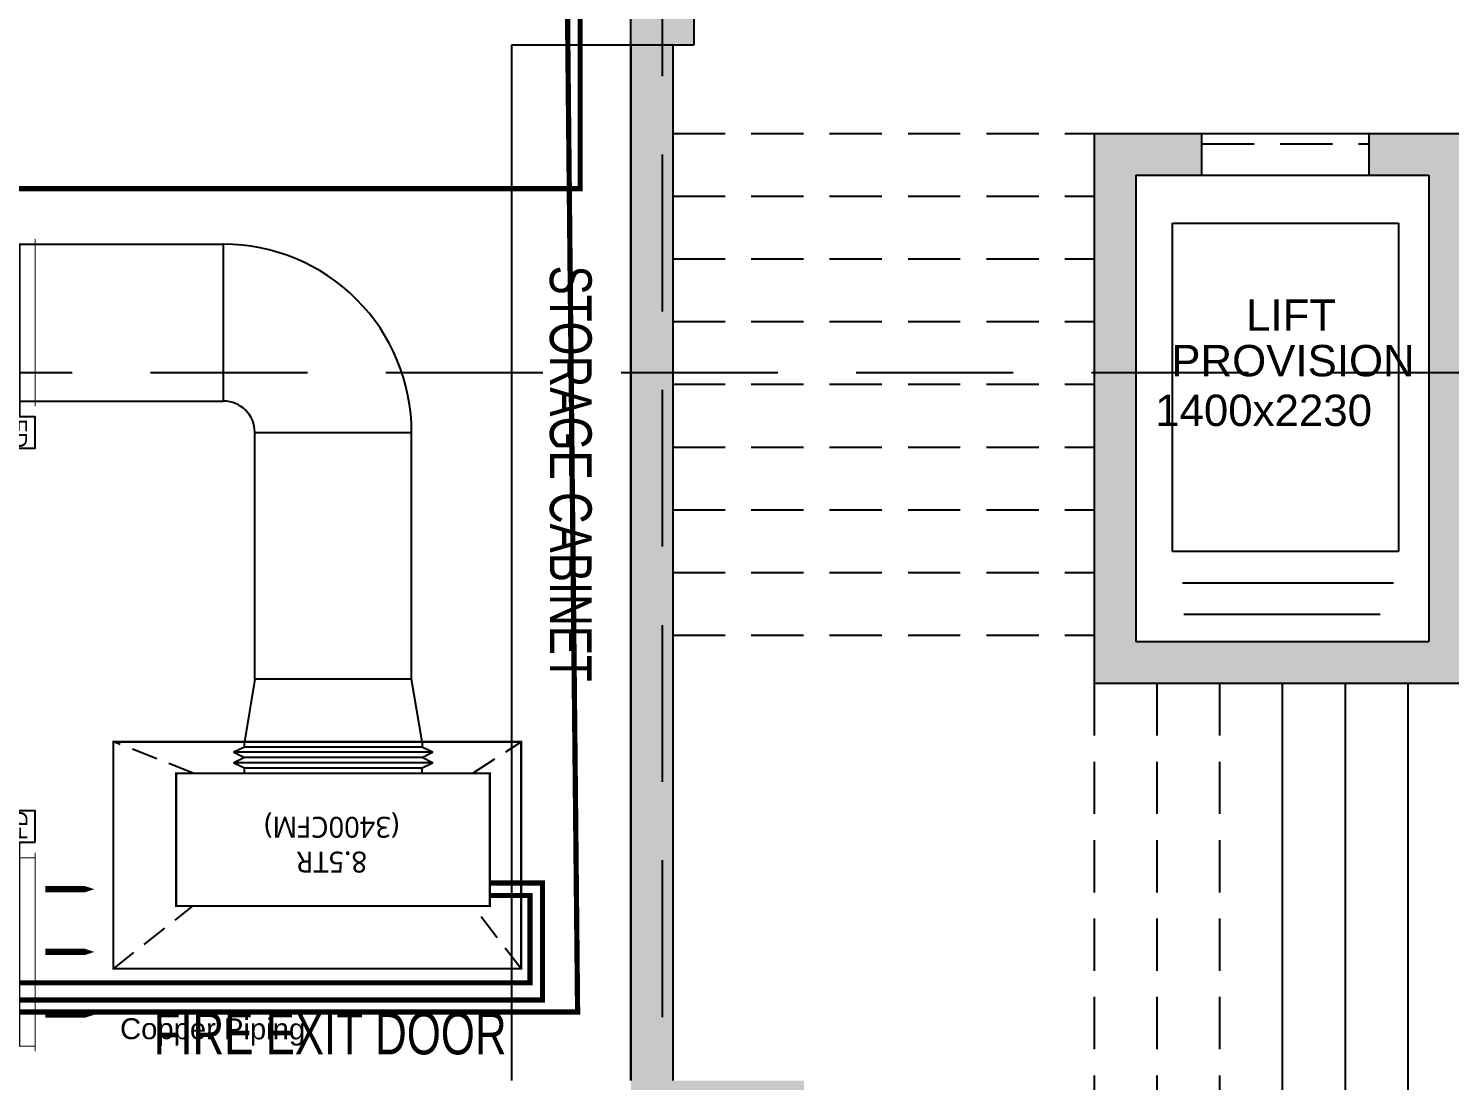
# Model space of a CAD drawing. Extents: x 11598203 to 11995143, y -3849975 to -3698974.
# Drawn here: x 11967118 to 11973914, y -3808871 to -3803839 of the extents above; entities that cross this region are included whole.
import ezdxf

# ---------------------------------------------------------------- set-up
doc = ezdxf.new("R2010")
doc.units = 0
doc.header["$MEASUREMENT"] = 0
doc.linetypes.add('DASHED', pattern=[0.75, 0.5, -0.25])
doc.linetypes.add('HIDDEN', pattern=[0.375, 0.25, -0.125])
doc.layers.get('0').update_dxf_attribs({"linetype": 'CONTINUOUS'})
for name, color, linetype in [('GRID LINES', 9, 'CONTINUOUS'), ('HATCH', 7, 'CONTINUOUS'), ('MEP_HVAC_COPPER_PIPE', 5, 'CONTINUOUS'), ('MEP_HVAC_FIRE DAMPER', 40, 'CONTINUOUS'), ('MEP_HVAC_SA_DUCT', 3, 'CONTINUOUS'), ('SECTION', 8, 'CONTINUOUS')]:
    doc.layers.add(name, color=color, linetype=linetype)
doc.layers.add('HTL-AC UNIT', color=5, linetype='CONTINUOUS', lineweight=25)
doc.layers.add('HVAC 3RD TYPICAL FLOOR$0$M-HVAC-RA DUCT', color=1, linetype='CONTINUOUS', lineweight=0)
doc.styles.add('ARIAL', font='arial.ttf', dxfattribs={"width": 0.75})
doc.styles.get("Standard").update_dxf_attribs({"font": 'arial.ttf'})

# ---------------------------------------------------------------- blocks, each defined once
blk = doc.blocks.new('8TH FLOOR')
at = {"ltscale": 500}
for points in [[(-6729.999999988824, 5251.73913045926), (-6929.999999692664, 5251.73913045926), (-6929.999999690801, 299.9999999981374), (-6729.999999990687, 299.9999999976717)], [(-2914.999999996275, 4829.999999992549), (-3399.999999698251, 4829.999999992549), (-3399.999999698251, 4629.999999993946), (-3114.999999696389, 4629.999999993946), (-3114.999999696389, 2399.999999997206), (-4514.999999696389, 2399.999999997206), (-4514.999999694526, 4629.999999993946), (-4199.999999694526, 4629.999999993946), (-4199.999999694526, 4829.999999992084), (-4714.999999694526, 4829.999999992549), (-4714.999999694526, 2199.99999999674), (-2914.999999996275, 2199.99999999674)]]:
    blk.add_hatch(color=8, dxfattribs=at).paths.add_polyline_path(points)
at = {"layer": 'HATCH', "ltscale": 500}
h = blk.add_hatch(color=32, dxfattribs=at)
h.dxf.hatch_style = 1
h.paths.add_polyline_path([(-44309.99999993667, 10129.99999998417), (-44009.99999964237, 10129.99999998417), (-44009.99999964237, 9229.999999986961), (-44309.99999993667, 9229.999999986961)])
h.paths.add_polyline_path([(-6929.999999688938, 6229.99999998929), (-6629.999999688938, 6229.99999998929), (-6629.999999688938, 5251.73913045926), (-6929.999999688938, 5251.73913045926)])
h.paths.add_polyline_path([(-899.9999996982515, 6264.99999998929), (1.862645149230957e-09, 6264.99999998929), (1.862645149230957e-09, 5964.999999990221), (-899.9999996982515, 5964.999999990221)])
h.paths.add_polyline_path([(-31623.74347890913, -10479.99999998743), (-31023.74347890913, -10479.99999998743), (-31023.74347890913, -10779.9999999865), (-31623.74347890913, -10779.9999999865)])
h.paths.add_polyline_path([(-36804.99999965169, -13009.9999999837), (-36054.99999964982, -13009.9999999837), (-36054.99999964982, -13309.99999998324), (-36804.99999965169, -13309.99999998324)])
h.paths.add_polyline_path([(-26484.99999966472, 199.9999999990687), (-26184.99999996461, 199.9999999990687), (-26184.99999996461, -700.0008696326986), (-26484.99999966472, -700.0008696326986)])
h.paths.add_polyline_path([(-36354.99999994971, -17734.99913034542), (-36054.99999964982, -17734.99913034542), (-36054.99999964982, -18484.99999997485), (-36354.99999994971, -18484.99999997485)])
h.paths.add_polyline_path([(-4099.999999992549, 199.9999999995343), (-3499.999999992549, 200), (-3499.999999992549, -100), (-4099.999999992549, -100.0000000004657)])
h.paths.add_polyline_path([(-47739.99999963492, 18319.99999997579), (-46989.99999963678, 18319.99999997579), (-46989.99999963678, 18019.99999997439), (-47739.99999963492, 18019.99999997439)])
h.paths.add_polyline_path([(-47739.99999963492, 14789.99999997998), (-46839.99999963678, 14789.99999997998), (-46839.99999963678, 14489.99999997905), (-47739.99999963492, 14489.99999997905)])
h.paths.add_polyline_path([(-10758.26086936891, 299.9999999981374), (-9929.999999687076, 299.9999999981374), (-9929.999999687076, -9.313225746154785e-10), (-10758.26086936891, -9.313225746154785e-10)])
h.paths.add_polyline_path([(-36804.99999965169, -7679.999999991152), (-36054.99999964982, -7679.999999991152), (-36054.99999964982, -7979.999999990687), (-36804.99999965169, -7979.999999990687)])
h.paths.add_polyline_path([(-34514.99999965541, 900.0008696289733), (-34214.99999965355, 900.0008696289733), (-34214.99999965355, -9.313225746154785e-10), (-34514.99999965541, -9.313225746154785e-10)])
h.paths.add_polyline_path([(-40684.99999994412, 750.0008696299046), (-40384.99999964423, 750.0008696299046), (-40384.99999964423, -9.313225746154785e-10), (-40684.99999994412, -9.313225746154785e-10)])
h.paths.add_polyline_path([(-41009.99999964423, -25.00000000093132), (-40709.9999996461, -25.00000000093132), (-40709.9999996461, -775.0008696322329), (-41009.99999964423, -775.0008696322329)])
h.paths.add_polyline_path([(-47739.99999963492, 29189.99999996088), (-46989.99999963678, 29189.99999996088), (-46989.99999963678, 28889.99999995949), (-47739.99999963492, 28889.99999995949)])
h.paths.add_polyline_path([(-899.9999997001141, 29189.99999995902), (0, 29189.99999995902), (0, 28889.99999996042), (-899.9999997001141, 28889.99999996042)])
h.paths.add_polyline_path([(-47839.99999963678, 10129.99999998417), (-47539.99999993294, 10129.99999998417), (-47539.99999993294, 9229.99999998603), (-47839.99999963678, 9229.99999998603)])
h.paths.add_polyline_path([(-41009.99999964423, 750.0008696299046), (-40709.9999996461, 750.0008696299046), (-40709.9999996461, -9.313225746154785e-10), (-41009.99999964423, -9.313225746154785e-10)])
h.paths.add_polyline_path([(-999.9999999944121, 42919.99999993807), (-699.9999996963888, 42919.99999993807), (-699.9999996963888, 43898.26086947182), (-999.9999999944121, 43898.26086947182)])
h.paths.add_polyline_path([(-47739.99999963492, 21919.9999999702), (-46989.99999963678, 21919.9999999702), (-46989.99999963678, 21619.99999996973), (-47739.99999963492, 21619.99999996973)])
h.paths.add_polyline_path([(-19284.99999967404, 199.9999999990687), (-18984.9999996759, 199.9999999990687), (-18984.9999996759, -700.0008696326986), (-19284.99999967404, -700.0008696326986)])
h.paths.add_polyline_path([(-899.9999996982515, 49149.99999993155), (1.862645149230957e-09, 49149.99999993155), (1.862645149230957e-09, 48849.99999993294), (-899.9999996982515, 48849.99999993294)])
h.paths.add_polyline_path([(-899.9999997001141, 32789.9999999539), (0, 32789.9999999539), (0, 32489.9999999539), (-899.9999997001141, 32489.9999999539)])
h.paths.add_polyline_path([(-47739.99999963492, 25519.99999996601), (-46989.99999963678, 25519.99999996601), (-46989.99999963678, 25219.99999996461), (-47739.99999963492, 25219.99999996461)])
h.paths.add_polyline_path([(-15684.99999997579, 6229.999999991152), (-15384.99999967776, 6229.999999991152), (-15384.99999967776, 5329.999130359385), (-15684.99999997579, 5329.999130359385)])
h.paths.add_polyline_path([(-899.9999996982515, 25519.99999996414), (1.862645149230957e-09, 25519.99999996414), (1.862645149230957e-09, 25219.99999996461), (-899.9999996982515, 25219.99999996461)])
h.paths.add_polyline_path([(-39509.99999964796, -13009.9999999837), (-38759.99999964796, -13009.9999999837), (-38759.99999964796, -13309.99999998324), (-39509.99999964796, -13309.99999998324)])
h.paths.add_polyline_path([(-42694.99999964237, 39919.99999994319), (-42394.99999994226, 39919.99999994319), (-42394.99999994226, 39319.99913031235), (-42694.99999964237, 39319.99913031235)])
h.paths.add_polyline_path([(-47739.99999959394, 39919.99999994319), (-46839.99999963678, 39919.99999994319), (-46839.99999963678, 39619.99999994365), (-47739.99999959394, 39619.99999994365)])
h.paths.add_polyline_path([(-899.9999996963888, 39919.99999994319), (-99.99999999813735, 39919.99999994319), (-99.99999999813735, 39619.99999994319), (-899.9999996963888, 39619.99999994319)])
h.paths.add_polyline_path([(-4099.999999992549, 11189.99999998277), (-3401.09994309023, 11189.99999998277), (-3401.09994309023, 10889.99999998463), (-4099.999999992549, 10889.99999998463)])
h.paths.add_polyline_path([(-31623.74347890913, -7729.999999990687), (-31023.74347890913, -7729.999999990687), (-31023.74347890913, -8029.999999990221), (-31623.74347890913, -8029.999999990221)])
h.paths.add_polyline_path([(-44759.99999963865, -18184.99999997532), (-44009.99999964237, -18184.99999997532), (-44009.99999964237, -18484.99999997485), (-44759.99999963865, -18484.99999997485)])
h.paths.add_polyline_path([(-6929.999999690801, 299.9999999981374), (-6101.739130310714, 299.9999999981374), (-6101.739130310714, -9.313225746154785e-10), (-6929.999999690801, -9.313225746154785e-10)])
h.paths.add_polyline_path([(-899.9999996982515, 18319.99999997392), (1.862645149230957e-09, 18319.99999997392), (1.862645149230957e-09, 18019.99999997439), (-899.9999996982515, 18019.99999997439)])
h.paths.add_polyline_path([(-48040.00086926669, -18184.99999997532), (-47289.99999993481, -18184.99999997532), (-47289.99999993481, -18484.99999997485), (-48040.00086926669, -18484.99999997485)])
h.paths.add_polyline_path([(-42694.99999964237, 43520.00086956983), (-42394.99999994226, 43520.00086956983), (-42394.99999994226, 42919.99999993946), (-42694.99999964237, 42919.99999993946)])
h.paths.add_polyline_path([(-39509.99999964796, -10529.99999998696), (-38759.99999964796, -10529.99999998696), (-38759.99999964796, -10829.9999999865), (-39509.99999964796, -10829.9999999865)])
h.paths.add_polyline_path([(-42369.99999934621, 43520.00086956983), (-42069.99999964237, 43520.00086956983), (-42069.99999964237, 42919.99999993946), (-42369.99999934621, 42919.99999993946)])
h.paths.add_polyline_path([(-39509.99999964796, -7679.999999991152), (-38759.99999964796, -7679.999999991152), (-38759.99999964796, -7979.999999990687), (-39509.99999964796, -7979.999999990687)])
h.paths.add_polyline_path([(-46359.99999963865, 43820.00086941989), (-46059.99999993853, 43820.00086941989), (-46059.99999993853, 42919.99999993807), (-46359.99999963865, 42919.99999993807)])
h.paths.add_polyline_path([(-899.9999997038394, 299.9999999981374), (0, 299.9999999981374), (0, -4.656612873077393e-10), (-899.9999997038394, -4.656612873077393e-10)])
h.paths.add_polyline_path([(-28249.9999999553, 51450.00086941058), (-27950.00000025518, 51450.00086941058), (-27950.00000025518, 50549.99999992875), (-28249.9999999553, 50549.99999992875)])
h.paths.add_polyline_path([(-22219.99999996834, 51450.00086941198), (-21920.00000026822, 51450.00086941198), (-21920.00000026822, 50549.99999993015), (-22219.99999996834, 50549.99999993015)])
h.paths.add_polyline_path([(-44309.99999993667, 750.0008696299046), (-44009.99999964237, 750.0008696299046), (-44009.99999964237, -9.313225746154785e-10), (-44309.99999993667, -9.313225746154785e-10)])
h.paths.add_polyline_path([(-42369.99999934621, 39919.99999994319), (-42069.99999964237, 39919.99999994319), (-42069.99999964237, 39319.99913031235), (-42369.99999934621, 39319.99913031235)])
h.paths.add_polyline_path([(-31549.99999965541, 51450.00086941151), (-31249.9999999553, 51450.00086941151), (-31249.9999999553, 50549.99999992969), (-31549.99999965541, 50549.99999992969)])
h.paths.add_polyline_path([(-46359.99999963865, 49700.00086941384), (-46059.99999993481, 49700.00086941384), (-46059.99999993481, 48949.99999993155), (-46359.99999963865, 48949.99999993155)])
h.paths.add_polyline_path([(-42694.99999964237, 36319.99999994878), (-42394.99999994226, 36319.99999994878), (-42394.99999994226, 35719.99913031748), (-42694.99999964237, 35719.99913031748)])
h.paths.add_polyline_path([(-42369.99999934621, 35719.99913031748), (-42069.99999964237, 35719.99913031748), (-42069.99999964237, 36319.99999994785), (-42369.99999934621, 36319.99999994785)])
h.paths.add_polyline_path([(-44309.99999993667, 15239.99999997811), (-44009.99999964237, 15239.99999997811), (-44009.99999964237, 14489.99999997998), (-44309.99999993667, 14489.99999997998)])
h.paths.add_polyline_path([(-42694.99999964237, 49700.00086941384), (-42394.99999993853, 49700.00086941384), (-42394.99999993853, 48949.99999993155), (-42694.99999964237, 48949.99999993155)])
h.paths.add_polyline_path([(-44760.00086956844, -25.00000000093132), (-44009.99999964237, -25.00000000093132), (-44009.99999964237, -325.0000000004657), (-44760.00086956844, -325.0000000004657)])
h.paths.add_polyline_path([(-15684.99999997765, 199.9999999990687), (-15384.99999967963, 199.9999999990687), (-15384.99999967963, -700.0008696326986), (-15684.99999997765, -700.0008696326986)])
h.paths.add_polyline_path([(-39509.99999964796, -5199.999999994412), (-38759.99999964796, -5199.999999994412), (-38759.99999964796, -5499.999999993946), (-39509.99999964796, -5499.999999993946)])
h.paths.add_polyline_path([(-44309.99999993667, 6229.999999989755), (-44009.99999964237, 6229.999999989755), (-44009.99999964237, 5479.999130359851), (-44309.99999993667, 5479.999130359851)])
h.paths.add_polyline_path([(-36354.99999994971, -25.00000000093132), (-36054.99999964982, -25.00000000093132), (-36054.99999964982, -775.0008696322329), (-36354.99999994971, -775.0008696322329)])
h.paths.add_polyline_path([(-22884.99999967031, 199.9999999990687), (-22584.99999967031, 199.9999999990687), (-22584.99999967031, -700.0008696326986), (-22884.99999967031, -700.0008696326986)])
h.paths.add_polyline_path([(-899.9999997001141, 36319.99999994785), (1.862645149230957e-09, 36319.99999994785), (1.862645149230957e-09, 36019.99999994831), (-899.9999997001141, 36019.99999994831)])
h.paths.add_polyline_path([(-47739.99999963492, 32789.99999995483), (-46989.99999963678, 32789.99999995483), (-46989.99999963678, 32489.99999995437), (-47739.99999963492, 32489.99999995437)])
h.paths.add_polyline_path([(-6929.999999690801, -25.00000000093132), (-6329.999130060896, -25.00000000093132), (-6329.999130060896, -325.0000000004657), (-6929.999999690801, -325.0000000004657)])
h.paths.add_polyline_path([(-41009.99999964423, -17734.99913034542), (-40709.9999996461, -17734.99913034542), (-40709.9999996461, -18484.99999997485), (-41009.99999964423, -18484.99999997485)])
h.paths.add_polyline_path([(-36804.99999965169, -5199.999999994412), (-36054.99999964982, -5199.999999994412), (-36054.99999964982, -5499.999999993015), (-36804.99999965169, -5499.999999993015)])
h.paths.add_polyline_path([(-48015.00043445081, -25.00000000093132), (-47264.99956511892, -25.00000000093132), (-47264.99956511892, -325.0000000004657), (-48015.00043445081, -325.0000000004657)])
h.paths.add_polyline_path([(-10530.000869615, -25.00000000093132), (-9929.999999687076, -25.00000000093132), (-9929.999999687076, -325.0000000004657), (-10530.000869615, -325.0000000004657)])
h.paths.add_polyline_path([(-46839.99999963678, 36319.99999994878), (-47739.99999929406, 36319.99999994878), (-47739.99999929406, 36019.99999994971), (-46839.99999963678, 36019.99999994971)])
h.paths.add_polyline_path([(-34514.99999965541, 6229.999999991152), (-34214.99999965169, 6229.999999991152), (-34214.99999965169, 5329.999130359851), (-34514.99999965541, 5329.999130359851)])
h.paths.add_polyline_path([(-30084.999999661, 199.9999999990687), (-29784.99999965914, 199.9999999990687), (-29784.99999965914, -700.0008696326986), (-30084.999999661, -700.0008696326986)])
h.paths.add_polyline_path([(-36804.99999965169, -10529.99999998696), (-36054.99999964982, -10529.99999998696), (-36054.99999964982, -10829.9999999865), (-36804.99999965169, -10829.9999999865)])
h.paths.add_polyline_path([(-10229.99999998137, 6229.99999998929), (-9929.999999685213, 6229.99999998929), (-9929.999999685213, 5329.999130359385), (-10229.99999998137, 5329.999130359385)])
h.paths.add_polyline_path([(-899.9999997001141, 14789.99999997811), (0, 14789.99999997811), (0, 14489.99999997905), (-899.9999997001141, 14489.99999997905)])
h.paths.add_polyline_path([(-899.9999996982515, 9529.999999985565), (78.26086968556046, 9529.999999985565), (78.26086968556046, 9229.99999998603), (-899.9999996982515, 9229.99999998603)])
h.paths.add_polyline_path([(-39939.99999964423, 49850.00086956192), (-39639.99999964796, 49850.00086956192), (-39639.99999964796, 48949.99999993155), (-39939.99999964423, 48949.99999993155)])
edge = h.paths.add_edge_path()
edge.add_line((-19434.99999996834, 49850.00086941803), (-19434.99999996834, 48949.99999993201))
edge.add_line((-6929.999999690801, 9229.99999998603), (-5951.739130010828, 9229.99999998603))
edge.add_line((-41009.99999964423, 15239.99999997811), (-41009.99999964423, 14489.99999997905))
edge.add_line((-19134.99999967404, 42919.99999993946), (-19134.99999967217, 43820.00086941989))
edge.add_line((-40709.9999996461, 5479.999130359851), (-40709.9999996461, 6229.999999989755))
edge.add_line((-40684.99999994412, 6229.999999989755), (-40684.99999994412, 5479.999130359851))
h.paths.add_polyline_path([(-22219.99999967217, 9529.999999986496), (-21319.99913033843, 9529.999999986496), (-21319.99913033843, 9229.99999998603), (-22219.99999967217, 9229.99999998603)])
h.paths.add_polyline_path([(-37579.99999994598, 10129.99999998417), (-37279.99999964982, 10129.99999998417), (-37279.99999964982, 9230.000000179745), (-37579.99999994598, 9230.000000179745)])
h.paths.add_polyline_path([(-40684.99999994412, 9979.999999985565), (-40384.99999964423, 9979.999999985565), (-40384.99999964423, 9229.99999998603), (-40684.99999994412, 9229.99999998603)])
h.paths.add_polyline_path([(-40684.99999994412, 6229.999999989755), (-40384.99999964423, 6229.999999989755), (-40384.99999964423, 5479.999130359851), (-40684.99999994412, 5479.999130359851)])
h.paths.add_polyline_path([(-32228.26086933725, 9529.999999985565), (-31249.99999995343, 9529.999999985565), (-31249.99999995343, 9229.99999998603), (-32228.26086933725, 9229.99999998603)])
h.paths.add_polyline_path([(-30424.13043435104, 6229.999999990687), (-29445.86956496723, 6229.999999990687), (-29445.86956496723, 5929.999999990221), (-30424.13043435104, 5929.999999990221)])
h.paths.add_polyline_path([(-16860.00086900964, 9529.999999985565), (-15959.9999996759, 9529.999999985565), (-15959.9999996759, 9229.99999998603), (-16860.00086900964, 9229.99999998603)])
h.paths.add_polyline_path([(-28249.99999995902, 9529.999999986496), (-27271.73913027905, 9529.999999986496), (-27271.73913027905, 9229.99999998603), (-28249.99999995902, 9229.99999998603)])
h.paths.add_polyline_path([(-10830.00086931512, 9529.999999985565), (-9929.999999685213, 9529.999999985565), (-9929.999999685213, 9229.99999998603), (-10830.00086931512, 9229.99999998603)])
h.paths.add_polyline_path([(-41009.99999964423, 9979.999999985565), (-40709.9999996461, 9979.999999985565), (-40709.9999996461, 9229.99999998603), (-41009.99999964423, 9229.99999998603)])
h.paths.add_polyline_path([(-41009.99999964423, 6229.999999989755), (-40709.9999996461, 6229.999999989755), (-40709.9999996461, 5479.999130359851), (-41009.99999964423, 5479.999130359851)])
h.paths.add_polyline_path([(-16860.00086900964, 36319.99999994785), (-15959.9999996759, 36319.99999994785), (-15959.9999996759, 36019.99999994878), (-16860.00086900964, 36019.99999994878)], flags=16)
h.paths.add_polyline_path([(-22219.99999967217, 43520.00086956937), (-21919.99999967031, 43520.00086956937), (-21919.99999967031, 42919.9999999404), (-22219.99999967217, 42919.9999999404)], flags=16)
h.paths.add_polyline_path([(-22219.99999967217, 29189.99999995902), (-21319.99913033657, 29189.99999995902), (-21319.99913033657, 28889.99999995949), (-22219.99999967217, 28889.99999995949)], flags=16)
h.paths.add_polyline_path([(-25449.99999966286, 45379.9999999362), (-24849.99913003296, 45379.9999999362), (-24849.99913003296, 45079.99999993667), (-25449.99999966286, 45079.99999993667)], flags=16)
h.paths.add_polyline_path([(-25449.999999661, 43219.99999993946), (-24849.99913003296, 43219.99999993946), (-24849.99913003296, 42919.99999993993), (-25449.999999661, 42919.99999993993)], flags=16)
h.paths.add_polyline_path([(-16860.00086901151, 14789.99999997811), (-15959.9999996759, 14789.99999997811), (-15959.9999996759, 14489.99999997998), (-16860.00086901151, 14489.99999997998)], flags=16)
h.paths.add_polyline_path([(-41009.99999964423, 15239.99999997811), (-40709.9999996461, 15239.99999997811), (-40709.9999996461, 14489.99999997905), (-41009.99999964423, 14489.99999997905)], flags=16)
h.paths.add_polyline_path([(-31249.99999994598, 25219.99999994226), (-32150.00086928345, 25219.99999994226), (-32150.00086928345, 25519.99999996321), (-31249.99999994598, 25519.99999996321)], flags=16)
h.paths.add_polyline_path([(-38180.00086927973, 18319.99999997392), (-37279.99999965169, 18319.99999997392), (-37279.99999965169, 18019.99999997439), (-38180.00086927973, 18019.99999997439)], flags=16)
h.paths.add_polyline_path([(-31549.99999965355, 15089.99999997765), (-31249.99999995716, 15089.99999997765), (-31249.99999995716, 14189.99999997951), (-31549.99999965355, 14189.99999997951)], flags=16)
h.paths.add_polyline_path([(-38180.00086927973, 14789.99999997811), (-37279.99999965169, 14789.99999997811), (-37279.99999965169, 14489.99999997905), (-38180.00086927973, 14489.99999997905)], flags=16)
h.paths.add_polyline_path([(-22219.99999967217, 18319.99999997392), (-21319.99913033843, 18319.99999997392), (-21319.99913033843, 18019.99999997439), (-22219.99999967217, 18019.99999997439)], flags=16)
h.paths.add_polyline_path([(-40684.99999994412, 15239.99999997811), (-40384.99999964423, 15239.99999997811), (-40384.99999964423, 14489.99999997905), (-40684.99999994412, 14489.99999997905)], flags=16)
h.paths.add_polyline_path([(-38180.00086927973, 21919.99999996927), (-37279.99999965169, 21919.99999996927), (-37279.99999965169, 21619.99999996973), (-38180.00086927973, 21619.99999996973)], flags=16)
h.paths.add_polyline_path([(-16860.00086900778, 32789.9999999539), (-15959.9999996759, 32789.9999999539), (-15959.9999996759, 32489.99999995437), (-16860.00086900778, 32489.99999995437)], flags=16)
h.paths.add_polyline_path([(-16860.00086900964, 21919.99999996927), (-15959.9999996759, 21919.99999996927), (-15959.9999996759, 21619.99999996973), (-16860.00086900964, 21619.99999996973)], flags=16)
h.paths.add_polyline_path([(-16860.00086901151, 25519.99999996508), (-15959.99999967776, 25519.99999996508), (-15959.99999967776, 25219.99999996414), (-16860.00086901151, 25219.99999996414)], flags=16)
h.paths.add_polyline_path([(-13359.99999968149, 11189.99999998324), (-12759.99999968335, 11189.99999998324), (-12759.99999968335, 10889.99999998324), (-13359.99999968149, 10889.99999998324)], flags=16)
h.paths.add_polyline_path([(-6929.999999690801, 29189.99999995902), (-6029.999130355194, 29189.99999995902), (-6029.999130355194, 28889.99999995949), (-6929.999999690801, 28889.99999995949)], flags=16)
h.paths.add_polyline_path([(-10830.00086931698, 29189.99999995902), (-9929.999999685213, 29189.99999995902), (-9929.999999685213, 28889.99999995949), (-10830.00086931698, 28889.99999995949)], flags=16)
h.paths.add_polyline_path([(-28249.99999995716, 22219.99999996834), (-27949.999999661, 22219.99999996834), (-27949.999999661, 21319.99999997066), (-28249.99999995716, 21319.99999997066)], flags=16)
h.paths.add_polyline_path([(-22219.99999967031, 21919.99999996927), (-21319.99913033657, 21919.99999996927), (-21319.99913033657, 21619.99999996973), (-22219.99999967031, 21619.99999996973)], flags=16)
h.paths.add_polyline_path([(-6929.999999690801, 9529.999999985565), (-5951.739130010828, 9529.999999985565), (-5951.739130010828, 9229.99999998603), (-6929.999999690801, 9229.99999998603)], flags=16)
h.paths.add_polyline_path([(-31549.99999965541, 22219.99999996787), (-31249.9999999553, 22219.99999996787), (-31249.9999999553, 21319.99999997066), (-31549.99999965541, 21319.99999997066)], flags=16)
h.paths.add_polyline_path([(-10229.99999998324, 22219.99999996787), (-9929.999999685213, 22219.99999996787), (-9929.999999685213, 21319.9999999702), (-10229.99999998324, 21319.9999999702)], flags=16)
h.paths.add_polyline_path([(-28249.99999995902, 29189.99999995949), (-27349.99913002923, 29189.99999995949), (-27349.99913002923, 28889.99999995902), (-28249.99999995902, 28889.99999995902)], flags=16)
h.paths.add_polyline_path([(-15132.49999967963, 43219.999999939), (-14232.49999967963, 43219.999999939), (-14232.49999967963, 42919.99999993993), (-15132.49999967963, 42919.99999993993)], flags=16)
h.paths.add_polyline_path([(-10829.9999999851, 43219.999999939), (-9929.999999685213, 43219.999999939), (-9929.999999685213, 42919.99999993946), (-10829.9999999851, 42919.99999993946)], flags=16)
h.paths.add_polyline_path([(-6929.999999688938, 43219.999999939), (-6029.999999688938, 43219.999999939), (-6029.999999688938, 42919.99999993434), (-6929.999999688938, 42919.99999993434)], flags=16)
h.paths.add_polyline_path([(-22219.99999967031, 25519.99999996414), (-21319.99913033657, 25519.99999996414), (-21319.99913033657, 25219.99999996414), (-22219.99999967031, 25219.99999996414)], flags=16)
h.paths.add_polyline_path([(-28249.99999995902, 25519.99999996554), (-27349.99913003109, 25519.99999996554), (-27349.99913003109, 25219.99999996508), (-28249.99999995902, 25219.99999996508)], flags=16)
h.paths.add_polyline_path([(-34679.99999965355, 11189.99999998417), (-34079.99999995157, 11189.99999998417), (-34079.99999995157, 10889.99999998417), (-34679.99999965355, 10889.99999998417)], flags=16)
h.paths.add_polyline_path([(-22219.99999996834, 36319.99999994691), (-21319.99913033471, 36319.99999994691), (-21319.99913033471, 36019.99999994878), (-22219.99999996834, 36019.99999994878)], flags=16)
h.paths.add_polyline_path([(-38180.00086927973, 25519.99999996414), (-37279.99999965169, 25519.99999996414), (-37279.99999965169, 25219.99999996461), (-38180.00086927973, 25219.99999996461)], flags=16)
h.paths.add_polyline_path([(-6929.999999688938, 25519.99999996414), (-6029.999130355194, 25519.99999996414), (-6029.999130355194, 25219.99999996461), (-6929.999999688938, 25219.99999996461)], flags=16)
h.paths.add_polyline_path([(-10830.00086931512, 25519.99999996414), (-9929.999999687076, 25519.99999996414), (-9929.999999687076, 25219.99999996461), (-10830.00086931512, 25219.99999996461)], flags=16)
h.paths.add_polyline_path([(-6929.999999688938, 22219.9999999688), (-6629.999999690801, 22219.9999999688), (-6629.999999690801, 21319.9999999702), (-6929.999999688938, 21319.9999999702)], flags=16)
h.paths.add_polyline_path([(-28249.99999995902, 18619.99997908762), (-27949.99999966286, 18619.99997908762), (-27949.99999966286, 17719.99999997485), (-28249.99999995902, 17719.99999997485)], flags=16)
h.paths.add_polyline_path([(-6929.999999687076, 15089.99999997718), (-6629.999999688938, 15089.99999997718), (-6629.999999688938, 14189.99999997951), (-6929.999999687076, 14189.99999997951)], flags=16)
h.paths.add_polyline_path([(-22219.99999967031, 32789.99999995437), (-21319.99913033657, 32789.99999995437), (-21319.99913033657, 32489.99999995437), (-22219.99999967031, 32489.99999995437)], flags=16)
h.paths.add_polyline_path([(-10229.99999998324, 33089.99999995343), (-9929.999999685213, 33089.99999995343), (-9929.999999685213, 32189.9999999553), (-10229.99999998324, 32189.9999999553)], flags=16)
h.paths.add_polyline_path([(-6929.999999688938, 33089.99999995343), (-6629.999999688938, 33089.99999995343), (-6629.999999688938, 32189.9999999553), (-6929.999999688938, 32189.9999999553)], flags=16)
h.paths.add_polyline_path([(-32150.00086928532, 29189.99999995856), (-31249.9999999553, 29189.99999995856), (-31249.9999999553, 28889.99999995949), (-32150.00086928532, 28889.99999995949)], flags=16)
h.paths.add_polyline_path([(-16860.00086900964, 29189.99999995902), (-15959.9999996759, 29189.99999995902), (-15959.9999996759, 28888.46057634568), (-16860.00086900964, 28888.46057634568)], flags=16)
h.paths.add_polyline_path([(-38180.00086927973, 29189.99999995902), (-37279.99999965169, 29189.99999995902), (-37279.99999965169, 28889.99999995949), (-38180.00086927973, 28889.99999995949)], flags=16)
h.paths.add_polyline_path([(-23224.13043435849, 6229.999999991152), (-22245.86956527643, 6229.999999991152), (-22245.86956527643, 5929.999999989755), (-23224.13043435849, 5929.999999989755)], flags=16)
h.paths.add_polyline_path([(-31549.99999965727, 18619.99999997392), (-31249.99999995716, 18619.99999997392), (-31249.99999995716, 17719.99999997532), (-31549.99999965727, 17719.99999997532)], flags=16)
h.paths.add_polyline_path([(-35694.99999965169, 48949.99999993155), (-35394.99999994785, 48949.99999993155), (-35394.99999994785, 49750.00086956238), (-35694.99999965169, 49750.00086956238)], flags=16)
h.paths.add_polyline_path([(-6929.999999688938, 36619.99999994924), (-6629.999999688938, 36619.99999994924), (-6629.999999688938, 35719.99999994924), (-6929.999999688938, 35719.99999994924)], flags=16)
h.paths.add_polyline_path([(-31549.99999965727, 45980.00086941849), (-31249.99999995716, 45980.00086941849), (-31249.99999995716, 45079.99999993667), (-31549.99999965727, 45079.99999993667)], flags=16)
h.paths.add_polyline_path([(-16860.00086901151, 39919.99999994365), (-15959.9999996759, 39919.99999994365), (-15959.9999996759, 39619.99999994365), (-16860.00086901151, 39619.99999994365)], flags=16)
h.paths.add_polyline_path([(-22219.99999967031, 45980.00086941803), (-21919.9999999702, 45980.00086941803), (-21919.9999999702, 45079.9999999362), (-22219.99999967031, 45079.9999999362)], flags=16)
h.paths.add_polyline_path([(-35694.99999965169, 43820.00086942129), (-35394.99999995157, 43820.00086942129), (-35394.99999995157, 42919.99999993946), (-35694.99999965169, 42919.99999993946)], flags=16)
h.paths.add_polyline_path([(-19434.99999967217, 43820.00086941989), (-19134.99999997206, 43820.00086941989), (-19135.00000026636, 42919.99999991478), (-19434.99999996647, 42919.99999991478)], flags=16)
h.paths.add_polyline_path([(-38180.00086927973, 39919.99999994319), (-37279.99999965169, 39919.99999994319), (-37279.99999965169, 39619.99999994319), (-38180.00086927973, 39619.99999994319)], flags=16)
h.paths.add_polyline_path([(-28249.99999995716, 39919.99999994319), (-27271.73913027905, 39919.99999994319), (-27271.73913027905, 39619.99999994365), (-28249.99999995716, 39619.99999994365)], flags=16)
h.paths.add_polyline_path([(-39939.99999964423, 43820.00086942082), (-39639.99999994412, 43820.00086942082), (-39639.99999994412, 42919.999999939), (-39939.99999964423, 42919.999999939)], flags=16)
h.paths.add_polyline_path([(-10229.9999999851, 49850.00086941384), (-9930.000000284985, 49850.00086941384), (-9930.000000284985, 48949.99999993201), (-10229.9999999851, 48949.99999993201)], flags=16)
h.paths.add_polyline_path([(-31549.99999965541, 43820.00086942129), (-31249.9999999553, 43820.00086942129), (-31249.9999999553, 42919.99999993946), (-31549.99999965541, 42919.99999993946)], flags=16)
h.paths.add_polyline_path([(-14832.49999997765, 49850.00086941384), (-14532.50000027753, 49850.00086941384), (-14532.50000027753, 48949.99999993201), (-14832.49999997765, 48949.99999993201)], flags=16)
h.paths.add_polyline_path([(-6929.999999688938, 39919.99999994319), (-6029.999130355194, 39919.99999994319), (-6029.999130355194, 39619.99999994365), (-6929.999999688938, 39619.99999994365)], flags=16)
h.paths.add_polyline_path([(-31549.99999965541, 33089.99999995343), (-31249.99999995716, 33089.99999995343), (-31249.99999995716, 32189.99999995483), (-31549.99999965541, 32189.99999995483)], flags=16)
h.paths.add_polyline_path([(-38180.00086927973, 36319.99999994971), (-37279.99999965169, 36319.99999994971), (-37279.99999965169, 36019.99999994878), (-38180.00086927973, 36019.99999994878)], flags=16)
h.paths.add_polyline_path([(-19434.99999996834, 49850.00086941803), (-19135.00000026822, 49850.00086941803), (-19135.00000026822, 48949.9999999362), (-19434.99999996834, 48949.9999999362)], flags=16)
h.paths.add_polyline_path([(-10830.00086932816, 39919.99999994319), (-9929.99999966845, 39919.99999994319), (-9929.999999657273, 39619.99999994319), (-10830.00086931698, 39619.99999994319)], flags=16)
h.paths.add_polyline_path([(-6929.999999687076, 49850.00086941384), (-6629.999999986961, 49850.00086941384), (-6629.999999986961, 48949.99999993201), (-6929.999999687076, 48949.99999993201)], flags=16)
h.paths.add_polyline_path([(-19624.1304346621, 6229.999999989755), (-18645.86956498213, 6229.999999989755), (-18645.86956498213, 5929.999999990687), (-19624.1304346621, 5929.999999990687)], flags=16)
h.paths.add_polyline_path([(-22219.99999967031, 39919.99999994319), (-21319.99913033657, 39919.99999994319), (-21319.99913033657, 39619.99999994365), (-22219.99999967031, 39619.99999994365)], flags=16)
h.paths.add_polyline_path([(-22219.99999996834, 14789.99999997905), (-21319.99913033843, 14789.99999997905), (-21319.99913033843, 14489.99999997905), (-22219.99999996834, 14489.99999997905)], flags=16)
h.paths.add_polyline_path([(-28249.99999995716, 36619.99999994924), (-27949.99999965914, 36619.99999994924), (-27949.99999965914, 35719.99999994924), (-28249.99999995716, 35719.99999994924)], flags=16)
h.paths.add_polyline_path([(-16860.00086900964, 18319.99999997392), (-15959.9999996759, 18319.99999997392), (-15959.9999996759, 18019.99999997439), (-16860.00086900964, 18019.99999997439)], flags=16)
h.paths.add_polyline_path([(-31549.99999965541, 35719.99999994924), (-31249.99999996088, 35719.99999994924), (-31249.99999996088, 36617.57461917354), (-31549.99999965541, 36617.57461917354)], flags=16)
h.paths.add_polyline_path([(-10229.9999999851, 18619.99999997346), (-9929.999999687076, 18619.99999997346), (-9929.999999687076, 17719.99999997579), (-10229.9999999851, 17719.99999997579)], flags=16)
h.paths.add_polyline_path([(-28249.99999995716, 15089.99999997765), (-27949.999999661, 15089.99999997765), (-27949.999999661, 14189.99999997951), (-28249.99999995716, 14189.99999997951)], flags=16)
h.paths.add_polyline_path([(-6929.999999690801, 18619.99999997346), (-6629.999999690801, 18619.99999997346), (-6629.999999690801, 17719.99999997485), (-6929.999999690801, 17719.99999997485)], flags=16)
h.paths.add_polyline_path([(-32228.26086933538, 39919.99999994319), (-31249.9999999553, 39919.99999994319), (-31249.9999999553, 39619.99999994319), (-32228.26086933538, 39619.99999994319)], flags=16)
h.paths.add_polyline_path([(-10229.99999998324, 15089.99999997811), (-9929.999999687076, 15089.99999997811), (-9929.999999687076, 14189.99999997951), (-10229.99999998324, 14189.99999997951)], flags=16)
h.paths.add_polyline_path([(-28249.99999995716, 33089.99999995343), (-27949.999999661, 33089.99999995343), (-27949.999999661, 32189.99999995483), (-28249.99999995716, 32189.99999995483)], flags=16)
h.paths.add_polyline_path([(-38180.00086927973, 32789.9999999539), (-37279.99999994785, 32789.9999999539), (-37279.99999994785, 32489.99999995437), (-38180.00086927973, 32489.99999995437)], flags=16)
h.paths.add_polyline_path([(-10229.99999998324, 36619.99999994924), (-9929.999999685213, 36619.99999994924), (-9929.999999685213, 35719.99999994971), (-10229.99999998324, 35719.99999994971)], flags=16)
at = {"color": 8, "lineweight": 25, "ltscale": 500}
for p, q in [((-6929.999999688938, 5251.739130459726), (-6929.999999688938, 6229.99999998929)), ((-6629.999999688938, 6229.999999990221), (-6629.999999688938, 5251.73913045926)), ((-6629.999999688938, 5251.73913045926), (-6929.999999688938, 5251.739130459726))]:
    blk.add_line(p, q, dxfattribs=at)
at = {"color": 8, "lineweight": 25}
for p, q in [((-6929.999999688938, 5251.739130459726), (-7501.345705332235, 5251.739130459726)), ((-7501.345705332235, 5251.739130459726), (-7501.345705332235, 299.9999999981374)), ((-6929.999999690801, 5251.739130460192), (-6929.999999690801, 299.9999999990687)), ((-6929.999999688938, 299.9999999981374), (-6929.999999688938, 5251.739130459726)), ((-6729.999999990687, 5251.739130460192), (-6729.999999990687, 299.9999999990687)), ((-4714.999999694526, 4829.999999992549), (-4714.999999694526, 2199.99999999674)), ((-4714.999999694526, 4829.999999992549), (-4199.999999694526, 4829.999999992549)), ((-4199.999999694526, 4829.999999992549), (-3399.999999698251, 4829.999999992549)), ((-4199.999999694526, 4629.999999993946), (-4199.999999694526, 4829.999999992549)), ((-3399.999999698251, 4829.999999992549), (-2914.999999996275, 4829.999999992549)), ((-3399.999999698251, 4629.999999993946), (-3399.999999698251, 4829.999999992549)), ((-4514.999999696389, 4629.999999993946), (-4199.999999694526, 4629.999999993946)), ((-4514.999999696389, 4629.999999993946), (-4514.999999696389, 2399.999999997206)), ((-4199.999999694526, 4629.999999993946), (-3399.999999698251, 4629.999999993946)), ((-3399.999999698251, 4629.999999993946), (-3114.999999696389, 4629.999999993946)), ((-3114.999999696389, 4629.999999993946), (-3114.999999696389, 2399.999999997206)), ((-4339.999999694526, 4399.999999993946), (-3259.999999694526, 4399.999999993946)), ((-4339.999999694526, 2829.999999995809), (-4339.999999694526, 4399.999999993946)), ((-3259.999999694526, 4399.999999993946), (-3259.999999694526, 2829.999999995809)), ((-3259.999999694526, 2829.999999995809), (-4339.999999694526, 2829.999999995809)), ((-4292.676234535873, 2679.99999999674), (-3282.676234833896, 2679.99999999674)), ((-4286.6497445032, 2529.999999996275), (-3346.649744506925, 2529.999999996275)), ((-4514.999999696389, 2399.999999997206), (-3114.999999696389, 2399.999999997206)), ((-4714.999999694526, 2199.99999999674), (-2914.999999996275, 2199.99999999674)), ((-3814.999999694526, 2199.99999999674), (-3814.999999694526, 200)), ((-3514.999999696389, 2199.99999999674), (-3514.999999696389, 200)), ((-3214.999999696389, 2199.99999999674), (-3214.999999696389, 200))]:
    blk.add_line(p, q, dxfattribs=at)
at = {"color": 8, "linetype": 'DASHED', "lineweight": 25, "ltscale": 500}
for p, q in [((-6729.999999990687, 4829.999999992549), (-4714.999999694526, 4829.999999992549)), ((-4199.999999694526, 4779.999999993015), (-3399.999999698251, 4779.999999993015)), ((-6729.999999990687, 4529.999999993015), (-4714.999999694526, 4529.999999993015)), ((-6729.999999990687, 4229.999999993481), (-4714.999999694526, 4229.999999993481)), ((-6729.999999990687, 3929.999999994412), (-4714.999999694526, 3929.999999994412)), ((-6729.999999990687, 3629.999999994878), (-4714.999999694526, 3629.999999994878)), ((-6729.999999990687, 3329.999999995343), (-4714.999999694526, 3329.999999995343)), ((-6729.999999990687, 3029.999999995809), (-4714.999999694526, 3029.999999995809)), ((-6729.999999990687, 2729.999999996275), (-4714.999999694526, 2729.999999996275)), ((-6729.999999990687, 2429.99999999674), (-4714.999999694526, 2429.99999999674)), ((-4714.999999694526, 2199.99999999674), (-4714.999999694526, 200)), ((-4414.999999994412, 2199.99999999674), (-4414.999999994412, 200)), ((-4114.999999696389, 2199.99999999674), (-4114.999999696389, 200))]:
    blk.add_line(p, q, dxfattribs=at)
at = {"layer": 'GRID LINES', "color": 138, "linetype": 'HIDDEN', "ltscale": 3000}
for p, q in [((-6779.999999688938, 55353.8588872659), (-6779.999999688938, -16425.10462607117)), ((5022.752088187262, 3684.999999993946), (-57948.54704729095, 3684.999999993946))]:
    blk.add_line(p, q, dxfattribs=at)
at = {"color": 8, "lineweight": 20, "style": 'ARIAL', "width": 0.75}
blk.add_text('STORAGE CABINET', height=200, rotation=270, dxfattribs=at).set_placement((-7317.992586987093, 4198.062079642434))
at = {"color": 8, "lineweight": 20}
for s, p in [('LIFT', (-3988.222622269765, 3885.79961627163)), ('PROVISION', (-4345.941217832267, 3668.269376749173)), ('1400x2230', (-4422.935581499711, 3430.570279950276))]:
    blk.add_text(s, height=149.9999999997933, dxfattribs=at).set_placement(p)
at = {"color": 8, "lineweight": 20, "style": 'ARIAL', "width": 0.75}
blk.add_text('FIRE EXIT DOOR', height=200, dxfattribs=at).set_placement((-9212.891642306, 425.338259880431))
blk = doc.blocks.new('DUCTABLE UNIT 8.5TR')
at = {"layer": 'HTL-AC UNIT', "color": 14, "linetype": 'HIDDEN', "ltscale": 500}
for p, q in [((11908520.82864174, -3788166.25289976), (11908752.18457394, -3788466.25289976)), ((11910470.82864174, -3788166.25289976), (11910089.47270954, -3788466.25289976)), ((11908752.18457394, -3789101.25289976), (11908520.82864174, -3789251.25289976)), ((11910089.47270954, -3789101.25289976), (11910470.82864174, -3789251.25289976))]:
    blk.add_line(p, q, dxfattribs=at)
at = {"layer": 'HTL-AC UNIT', "color": 8}
for p, q in [((11908944.82864174, -3789151.25289976), (11909894.82864174, -3789151.25289976)), ((11908944.82864174, -3789201.25289976), (11909894.82864174, -3789201.25289976)), ((11908994.82864174, -3789176.25289976), (11909844.82864174, -3789176.25289976))]:
    blk.add_line(p, q, dxfattribs=at)
at = {"layer": 'HTL-AC UNIT', "color": 14, "linetype": 'HIDDEN', "ltscale": 100, "const_width": 10}
blk.add_lwpolyline([(11908520.82864174, -3788166.25289976), (11910470.82864174, -3788166.25289976), (11910470.82864174, -3789251.25289976), (11908520.82864174, -3789251.25289976)], close=True, dxfattribs=at)
at = {"layer": 'HTL-AC UNIT', "const_width": 10}
blk.add_lwpolyline([(11908670.82864174, -3788466.25289976), (11910170.82864174, -3788466.25289976), (11910170.82864174, -3789101.25289976), (11908670.82864174, -3789101.25289976)], close=True, dxfattribs=at)
at = {"layer": 'HTL-AC UNIT', "color": 8}
blk.add_lwpolyline([(11908994.82864174, -3789226.25289976), (11909844.82864174, -3789226.25289976), (11909894.82864174, -3789201.25289976), (11909844.82864174, -3789176.25289976), (11909894.82864174, -3789151.25289976), (11909844.82864174, -3789126.25289976), (11908994.82864174, -3789126.25289976), (11908944.82864174, -3789151.25289976), (11908994.82864174, -3789176.25289976), (11908944.82864174, -3789201.25289976)], close=True, dxfattribs=at)
for points in [[(11908994.82864174, -3789101.25289976), (11908994.82864174, -3789126.25289976)], [(11909844.82864174, -3789101.25289976), (11909844.82864174, -3789126.25289976)]]:
    blk.add_lwpolyline(points, dxfattribs=at)
at = {"layer": 'HTL-AC UNIT', "color": 30}
blk.add_lwpolyline([(11908994.82864174, -3789226.25289976), (11909844.82864174, -3789226.25289976), (11909844.82864174, -3789251.25289976), (11908994.82864174, -3789251.25289976)], close=True, dxfattribs=at)
at = {"layer": 'HTL-AC UNIT', "color": 7, "insert": (11909427.03327633, -3788687.096081041), "char_height": 100, "attachment_point": 5}
blk.add_mtext('\\pxqc;{\\fGulim|b0|i0|c0|p0;\\P\\fTrebuchet MS|b0|i0|c0|p34;8.5TR\\P(3400CFM)\\P}', dxfattribs=at)
blk = doc.blocks.new('*U76')
at = {"layer": 'MEP_HVAC_FIRE DAMPER', "ltscale": 500, "const_width": 5}
for points in [[(11948335.0657628, -3800411), (11948310.0657628, -3800411)], [(11949085.0657628, -3800410.721703665), (11949110.0657628, -3800410.721703665)], [(11948335.0657628, -3800561), (11948310.0657628, -3800561)], [(11949085.0657628, -3800560.721703665), (11949110.0657628, -3800560.721703665)]]:
    blk.add_lwpolyline(points, dxfattribs=at)
blk.add_lwpolyline([(11948335.0657628, -3800411), (11948335.0657628, -3800561), (11949085.0657628, -3800560.721703665), (11949085.0657628, -3800410.721703665)], close=True, dxfattribs=at)
at = {"layer": 'MEP_HVAC_FIRE DAMPER', "ltscale": 500}
blk.add_lwpolyline([(11949160.0657628, -3800560.721703665), (11949310.0657628, -3800560.721703665), (11949310.0657628, -3800410.721703665), (11949160.0657628, -3800410.721703665)], close=True, dxfattribs=at)
blk.add_lwpolyline([(11948335.0657628, -3800486), (11949160.0657628, -3800485.721703665)], dxfattribs=at)
at = {"layer": 'MEP_HVAC_FIRE DAMPER', "insert": (11948681.80788711, -3800448, -100719.6227432332), "char_height": 75, "width": 1116.509084917605, "attachment_point": 1, "rotation": 359.895028704126, "line_spacing_factor": 0.9638554216867468}
blk.add_mtext('\\pxqc;FD', dxfattribs=at)
blk = doc.blocks.new('*U77')
at = {"layer": 'MEP_HVAC_FIRE DAMPER', "ltscale": 500, "const_width": 5}
for points in [[(11948185.0657628, -3800411), (11948160.0657628, -3800411)], [(11949085.0657628, -3800410.721703665), (11949110.0657628, -3800410.721703665)], [(11948185.0657628, -3800561), (11948160.0657628, -3800561)], [(11949085.0657628, -3800560.721703665), (11949110.0657628, -3800560.721703665)]]:
    blk.add_lwpolyline(points, dxfattribs=at)
blk.add_lwpolyline([(11948185.0657628, -3800411), (11948185.0657628, -3800561), (11949085.0657628, -3800560.721703665), (11949085.0657628, -3800410.721703665)], close=True, dxfattribs=at)
at = {"layer": 'MEP_HVAC_FIRE DAMPER', "ltscale": 500}
blk.add_lwpolyline([(11949160.0657628, -3800560.721703665), (11949310.0657628, -3800560.721703665), (11949310.0657628, -3800410.721703665), (11949160.0657628, -3800410.721703665)], close=True, dxfattribs=at)
blk.add_lwpolyline([(11948185.0657628, -3800486), (11949160.0657628, -3800485.721703665)], dxfattribs=at)
at = {"layer": 'MEP_HVAC_FIRE DAMPER', "insert": (11948681.80788711, -3800448, -100719.6227432332), "char_height": 75, "width": 1116.509084917605, "attachment_point": 1, "rotation": 359.895028704126, "line_spacing_factor": 0.9638554216867468}
blk.add_mtext('\\pxqc;FD', dxfattribs=at)

msp = doc.modelspace()

# ---------------------------------------------------------------- linework, layer by layer
at = {"layer": 'HTL-AC UNIT', "color": 4, "ltscale": 500, "const_width": 25}
for points in [[(11969429.17506859, -3801068), (11969756, -3801067.999999998), (11969756, -3804606), (11964708, -3804605.999999999)], [(11969324.17506842, -3807926), (11969576, -3807926), (11969576, -3808486.000000001), (11964672.17686295, -3808486)]]:
    msp.add_lwpolyline(points, dxfattribs=at)
at = {"layer": 'HVAC 3RD TYPICAL FLOOR$0$M-HVAC-RA DUCT', "lineweight": 35}
for points in [[(11967199.0433543, -3807956, 30, 30, 0), (11967280.67472881, -3807956, 100, 0, 0), (11967433.05317768, -3807956, 0, 0, 0)], [(11967199.0433543, -3808256, 30, 30, 0), (11967280.67472881, -3808256, 100, 0, 0), (11967433.05317768, -3808256, 0, 0, 0)], [(11967199.0433543, -3808556, 30, 30, 0), (11967280.67472881, -3808556, 100, 0, 0), (11967433.05317768, -3808556, 0, 0, 0)]]:
    msp.add_lwpolyline(points, format="xyseb", dxfattribs=at)
at = {"layer": 'MEP_HVAC_COPPER_PIPE', "const_width": 25}
for points in [[(11969429.17506859, -3801128), (11969669.00000018, -3801128), (11969744, -3808543), (11966733.17686295, -3808543)], [(11969324.17506842, -3807986), (11969516, -3807986), (11969516, -3808404), (11966732, -3808404)]]:
    msp.add_lwpolyline(points, dxfattribs=at)
at = {"layer": 'MEP_HVAC_SA_DUCT', "ltscale": 500}
for points in [[(11954454.6750683, -3805638.760421214), (11961353.91649985, -3805638.760421214, 0.1318619065830691), (11961429.02342979, -3805618.60243705), (11962511.90984152, -3804992.208326447, -0.1318619067222598), (11962962.55142154, -3804871.260421214), (11968050.17506842, -3804871.260421214)], [(11968950.17506842, -3805786.260421215), (11968950.17506842, -3805771.260421231, 0.4142135623834), (11968050.17506842, -3804871.260421213), (11968047.67506842, -3804871.260421213)], [(11954454.6750683, -3806388.760421214), (11961353.91649884, -3806388.760421214, 0.1318619065568986), (11961804.55807835, -3806267.812516273), (11962887.44449261, -3805641.418405377, -0.1318619065830691), (11962962.55142254, -3805621.260421213), (11968050.17506842, -3805621.260421213)], [(11968200.17506842, -3805786.260421215), (11968200.17506842, -3805771.260421213, 0.414213562373095), (11968050.17506842, -3805621.260421213), (11968047.67506842, -3805621.260421213)]]:
    msp.add_lwpolyline(points, format="xyb", dxfattribs=at)
for points in [[(11968050.17506842, -3805621.260421213), (11968050.17506843, -3804871.260421213)], [(11968200.17506842, -3805771.260421213), (11968950.17506842, -3805771.260421205)], [(11968200.17506842, -3806951.260421192), (11968200.17506842, -3805771.260421209)], [(11968950.17506842, -3806951.260421192), (11968950.17506842, -3805771.260421209)], [(11968200.17506842, -3806951.260421192), (11968150.17506842, -3807251.260421192)], [(11968950.17506842, -3806951.260421192), (11968200.17506842, -3806951.260421192)], [(11969000.17506842, -3807251.260421192), (11968950.17506842, -3806951.260421192)], [(11969000.17506842, -3807251.260421192), (11968150.17506842, -3807251.260421192)]]:
    msp.add_lwpolyline(points, dxfattribs=at)

# ---------------------------------------------------------------- block references
at = {"layer": 'HTL-AC UNIT', "color": 0, "ltscale": 500, "rotation": 180}
msp.add_blockref('DUCTABLE UNIT 8.5TR', (23877995.00371016, -7596502.513320954), dxfattribs=at)
at = {"layer": 'MEP_HVAC_SA_DUCT'}
for name, p, rotation in [('*U76', (15767560.14115448, 8143463.80534159), 270), ('*U77', (8166588.419450807, -15756891.0657628), 90)]:
    msp.add_blockref(name, p, dxfattribs=dict(at, rotation=rotation))
at = {"layer": 'SECTION', "color": 0, "ltscale": 500}
msp.add_blockref('8TH FLOOR', (11976929.17506828, -3809171.260421205), dxfattribs=at)

# ---------------------------------------------------------------- texts
at = {"layer": 'MEP_HVAC_COPPER_PIPE', "insert": (11966882.06921059, -3808571.836213106), "char_height": 100, "width": 2233.01816983521, "attachment_point": 1, "rotation": 359.895028704126, "line_spacing_factor": 0.9638554216867468}
msp.add_mtext('\\pxqc;Copper Piping', dxfattribs=at)

doc.saveas('drawing.dxf')
